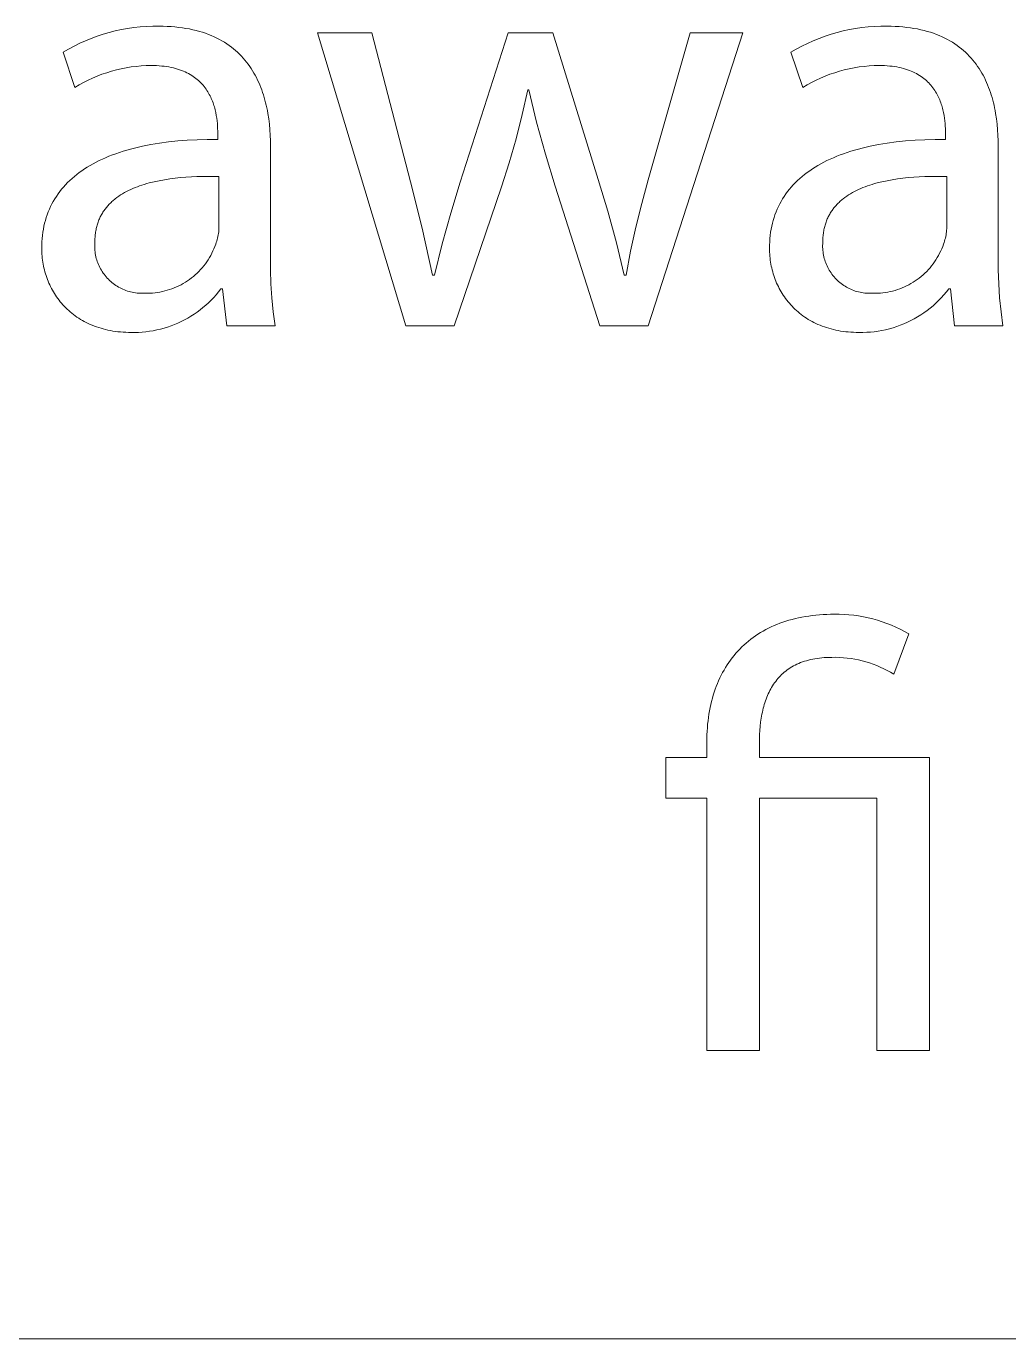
# Model space of a CAD drawing. Header units: millimetres. Extents: x 0 to 4030, y 0 to 2816.
# Drawn here: x 2921.6 to 2987.1, y 0 to 87.5 of the extents above; entities that cross this region are included whole.
import ezdxf

# ---------------------------------------------------------------- set-up
doc = ezdxf.new("R2010")
doc.units = ezdxf.units.MM
doc.header["$MEASUREMENT"] = 0
doc.layers.add('Domyślny', color=7, linetype='Continuous', true_color=0x000000)

msp = doc.modelspace()

# ---------------------------------------------------------------- linework, layer by layer
at = {"layer": 'Domyślny', "color": 18, "lineweight": 15, "true_color": 0x000000}
for p, q in [((2930.437, 87.495), (2930.713, 87.493)), ((2978.995, 87.495), (2979.271, 87.493)), ((2925.529, 86.529), (2925.918, 86.687)), ((2925.918, 86.687), (2926.312, 86.831)), ((2926.312, 86.831), (2926.711, 86.962)), ((2926.711, 86.962), (2927.114, 87.079)), ((2927.114, 87.079), (2927.522, 87.181)), ((2927.522, 87.181), (2927.932, 87.269)), ((2927.932, 87.269), (2928.345, 87.343)), ((2928.345, 87.343), (2928.761, 87.403)), ((2928.761, 87.403), (2929.178, 87.448)), ((2929.178, 87.448), (2929.597, 87.478)), ((2929.597, 87.478), (2930.017, 87.494)), ((2930.017, 87.494), (2930.437, 87.495)), ((2930.713, 87.493), (2930.982, 87.484)), ((2930.982, 87.484), (2931.245, 87.469)), ((2931.245, 87.469), (2931.502, 87.449)), ((2931.502, 87.449), (2931.752, 87.423)), ((2931.752, 87.423), (2931.997, 87.391)), ((2931.997, 87.391), (2932.235, 87.355)), ((2932.235, 87.355), (2932.467, 87.313)), ((2932.467, 87.313), (2932.693, 87.265)), ((2932.693, 87.265), (2932.913, 87.213)), ((2932.913, 87.213), (2933.127, 87.155)), ((2933.127, 87.155), (2933.335, 87.093)), ((2933.335, 87.093), (2933.538, 87.026)), ((2933.538, 87.026), (2933.735, 86.954)), ((2933.735, 86.954), (2933.926, 86.878)), ((2933.926, 86.878), (2934.112, 86.797)), ((2934.112, 86.797), (2934.292, 86.711)), ((2934.292, 86.711), (2934.467, 86.622)), ((2934.467, 86.622), (2934.637, 86.528)), ((2946.9, 67.524), (2941.008, 87.051)), ((2941.008, 87.051), (2944.632, 87.051)), ((2944.632, 87.051), (2947.222, 77.12)), ((2950.523, 77.093), (2953.717, 87.051)), ((2953.717, 87.051), (2956.697, 87.051)), ((2956.697, 87.051), (2959.73, 77.281)), ((2963.071, 77.254), (2965.863, 87.051)), ((2969.379, 87.051), (2963.071, 67.524)), ((2965.863, 87.051), (2969.379, 87.051)), ((2974.078, 86.528), (2974.468, 86.686)), ((2974.468, 86.686), (2974.863, 86.83)), ((2974.863, 86.83), (2975.263, 86.961)), ((2975.263, 86.961), (2975.667, 87.077)), ((2975.667, 87.077), (2976.075, 87.18)), ((2976.075, 87.18), (2976.486, 87.268)), ((2976.486, 87.268), (2976.9, 87.342)), ((2976.9, 87.342), (2977.316, 87.402)), ((2977.316, 87.402), (2977.734, 87.447)), ((2977.734, 87.447), (2978.154, 87.478)), ((2978.154, 87.478), (2978.574, 87.494)), ((2978.574, 87.494), (2978.995, 87.495)), ((2979.271, 87.493), (2979.54, 87.484)), ((2979.54, 87.484), (2979.804, 87.469)), ((2979.804, 87.469), (2980.06, 87.449)), ((2980.06, 87.449), (2980.311, 87.423)), ((2980.311, 87.423), (2980.555, 87.391)), ((2980.555, 87.391), (2980.793, 87.355)), ((2980.793, 87.355), (2981.025, 87.313)), ((2981.025, 87.313), (2981.25, 87.265)), ((2981.25, 87.265), (2981.47, 87.213)), ((2981.47, 87.213), (2981.684, 87.155)), ((2981.684, 87.155), (2981.893, 87.093)), ((2981.893, 87.093), (2982.095, 87.026)), ((2982.095, 87.026), (2982.292, 86.954)), ((2982.292, 86.954), (2982.483, 86.878)), ((2982.483, 86.878), (2982.668, 86.797)), ((2982.668, 86.797), (2982.848, 86.711)), ((2982.848, 86.711), (2983.023, 86.622)), ((2983.023, 86.622), (2983.193, 86.528)), ((2924.035, 85.764), (2924.398, 85.975)), ((2924.827, 83.416), (2924.035, 85.764)), ((2924.398, 85.975), (2924.769, 86.173)), ((2924.769, 86.173), (2925.146, 86.357)), ((2925.146, 86.357), (2925.529, 86.529)), ((2934.637, 86.528), (2934.801, 86.43)), ((2934.801, 86.43), (2934.961, 86.328)), ((2934.961, 86.328), (2935.115, 86.221)), ((2935.115, 86.221), (2935.264, 86.112)), ((2935.264, 86.112), (2935.408, 85.998)), ((2935.408, 85.998), (2935.547, 85.881)), ((2935.547, 85.881), (2935.681, 85.76)), ((2935.681, 85.76), (2935.81, 85.636)), ((2972.58, 85.764), (2972.944, 85.974)), ((2973.385, 83.416), (2972.58, 85.764)), ((2972.944, 85.974), (2973.316, 86.172)), ((2973.316, 86.172), (2973.694, 86.356)), ((2973.694, 86.356), (2974.078, 86.528)), ((2983.193, 86.528), (2983.357, 86.43)), ((2983.357, 86.43), (2983.516, 86.328)), ((2983.516, 86.328), (2983.669, 86.221)), ((2983.669, 86.221), (2983.818, 86.112)), ((2983.818, 86.112), (2983.962, 85.998)), ((2983.962, 85.998), (2984.101, 85.881)), ((2984.101, 85.881), (2984.234, 85.76)), ((2984.234, 85.76), (2984.364, 85.636)), ((2929.578, 84.871), (2929.244, 84.852)), ((2929.913, 84.878), (2929.578, 84.871)), ((2930.098, 84.876), (2929.913, 84.878)), ((2930.278, 84.87), (2930.098, 84.876)), ((2935.81, 85.636), (2935.935, 85.508)), ((2935.935, 85.508), (2936.055, 85.377)), ((2936.055, 85.377), (2936.171, 85.243)), ((2936.171, 85.243), (2936.282, 85.106)), ((2936.282, 85.106), (2936.389, 84.966)), ((2936.389, 84.966), (2936.491, 84.823)), ((2978.137, 84.871), (2977.802, 84.852)), ((2978.472, 84.878), (2978.137, 84.871)), ((2978.656, 84.876), (2978.472, 84.878)), ((2978.835, 84.87), (2978.656, 84.876)), ((2984.364, 85.636), (2984.488, 85.508)), ((2984.488, 85.508), (2984.608, 85.377)), ((2984.608, 85.377), (2984.723, 85.243)), ((2984.723, 85.243), (2984.834, 85.106)), ((2984.834, 85.106), (2984.94, 84.966)), ((2984.94, 84.966), (2985.042, 84.823)), ((2926.011, 84.041), (2925.707, 83.9)), ((2926.319, 84.171), (2926.011, 84.041)), ((2926.632, 84.291), (2926.319, 84.171)), ((2926.949, 84.4), (2926.632, 84.291)), ((2927.269, 84.498), (2926.949, 84.4)), ((2927.592, 84.585), (2927.269, 84.498)), ((2927.919, 84.661), (2927.592, 84.585)), ((2928.247, 84.726), (2927.919, 84.661)), ((2928.578, 84.779), (2928.247, 84.726)), ((2928.91, 84.821), (2928.578, 84.779)), ((2929.244, 84.852), (2928.91, 84.821)), ((2930.452, 84.86), (2930.278, 84.87)), ((2930.622, 84.845), (2930.452, 84.86)), ((2930.787, 84.827), (2930.622, 84.845)), ((2930.947, 84.805), (2930.787, 84.827)), ((2931.102, 84.779), (2930.947, 84.805)), ((2931.252, 84.75), (2931.102, 84.779)), ((2931.398, 84.717), (2931.252, 84.75)), ((2931.539, 84.681), (2931.398, 84.717)), ((2931.676, 84.642), (2931.539, 84.681)), ((2931.808, 84.599), (2931.676, 84.642)), ((2931.936, 84.553), (2931.808, 84.599)), ((2932.06, 84.505), (2931.936, 84.553)), ((2932.179, 84.453), (2932.06, 84.505)), ((2932.294, 84.398), (2932.179, 84.453)), ((2932.406, 84.341), (2932.294, 84.398)), ((2932.513, 84.281), (2932.406, 84.341)), ((2932.616, 84.219), (2932.513, 84.281)), ((2932.716, 84.154), (2932.616, 84.219)), ((2932.811, 84.087), (2932.716, 84.154)), ((2932.903, 84.017), (2932.811, 84.087)), ((2932.991, 83.946), (2932.903, 84.017)), ((2936.491, 84.823), (2936.589, 84.677)), ((2936.589, 84.677), (2936.683, 84.529)), ((2936.683, 84.529), (2936.772, 84.378)), ((2936.772, 84.378), (2936.858, 84.224)), ((2936.858, 84.224), (2936.939, 84.068)), ((2936.939, 84.068), (2937.017, 83.91)), ((2974.569, 84.042), (2974.265, 83.901)), ((2974.877, 84.172), (2974.569, 84.042)), ((2975.19, 84.292), (2974.877, 84.172)), ((2975.507, 84.401), (2975.19, 84.292)), ((2975.827, 84.5), (2975.507, 84.401)), ((2976.15, 84.587), (2975.827, 84.5)), ((2976.477, 84.662), (2976.15, 84.587)), ((2976.805, 84.727), (2976.477, 84.662)), ((2977.136, 84.78), (2976.805, 84.727)), ((2977.469, 84.822), (2977.136, 84.78)), ((2977.802, 84.852), (2977.469, 84.822)), ((2979.009, 84.86), (2978.835, 84.87)), ((2979.178, 84.845), (2979.009, 84.86)), ((2979.342, 84.827), (2979.178, 84.845)), ((2979.502, 84.805), (2979.342, 84.827)), ((2979.656, 84.779), (2979.502, 84.805)), ((2979.806, 84.75), (2979.656, 84.779)), ((2979.951, 84.717), (2979.806, 84.75)), ((2980.092, 84.681), (2979.951, 84.717)), ((2980.228, 84.642), (2980.092, 84.681)), ((2980.36, 84.599), (2980.228, 84.642)), ((2980.488, 84.553), (2980.36, 84.599)), ((2980.611, 84.505), (2980.488, 84.553)), ((2980.73, 84.453), (2980.611, 84.505)), ((2980.845, 84.398), (2980.73, 84.453)), ((2980.956, 84.341), (2980.845, 84.398)), ((2981.063, 84.281), (2980.956, 84.341)), ((2981.166, 84.219), (2981.063, 84.281)), ((2981.265, 84.154), (2981.166, 84.219)), ((2981.36, 84.087), (2981.265, 84.154)), ((2981.452, 84.017), (2981.36, 84.087)), ((2981.54, 83.946), (2981.452, 84.017)), ((2985.042, 84.823), (2985.14, 84.677)), ((2985.14, 84.677), (2985.233, 84.529)), ((2985.233, 84.529), (2985.323, 84.378)), ((2985.323, 84.378), (2985.408, 84.224)), ((2985.408, 84.224), (2985.489, 84.068)), ((2985.489, 84.068), (2985.566, 83.91)), ((2925.115, 83.587), (2924.827, 83.416)), ((2925.408, 83.749), (2925.115, 83.587)), ((2925.707, 83.9), (2925.408, 83.749)), ((2933.076, 83.872), (2932.991, 83.946)), ((2933.157, 83.797), (2933.076, 83.872)), ((2933.235, 83.719), (2933.157, 83.797)), ((2933.31, 83.64), (2933.235, 83.719)), ((2933.381, 83.559), (2933.31, 83.64)), ((2933.449, 83.477), (2933.381, 83.559)), ((2933.514, 83.393), (2933.449, 83.477)), ((2933.575, 83.308), (2933.514, 83.393)), ((2933.634, 83.221), (2933.575, 83.308)), ((2933.69, 83.133), (2933.634, 83.221)), ((2933.743, 83.045), (2933.69, 83.133)), ((2937.017, 83.91), (2937.09, 83.75)), ((2937.09, 83.75), (2937.16, 83.587)), ((2937.16, 83.587), (2937.226, 83.423)), ((2937.226, 83.423), (2937.289, 83.257)), ((2937.289, 83.257), (2937.347, 83.088)), ((2955.032, 83.253), (2954.666, 81.62)), ((2955.113, 83.253), (2955.032, 83.253)), ((2955.627, 81.097), (2955.113, 83.253)), ((2973.673, 83.587), (2973.385, 83.416)), ((2973.966, 83.749), (2973.673, 83.587)), ((2974.265, 83.901), (2973.966, 83.749)), ((2981.624, 83.872), (2981.54, 83.946)), ((2981.705, 83.797), (2981.624, 83.872)), ((2981.783, 83.719), (2981.705, 83.797)), ((2981.857, 83.64), (2981.783, 83.719)), ((2981.928, 83.559), (2981.857, 83.64)), ((2981.996, 83.477), (2981.928, 83.559)), ((2982.061, 83.393), (2981.996, 83.477)), ((2982.122, 83.308), (2982.061, 83.393)), ((2982.181, 83.221), (2982.122, 83.308)), ((2982.236, 83.133), (2982.181, 83.221)), ((2982.289, 83.045), (2982.236, 83.133)), ((2985.566, 83.91), (2985.639, 83.75)), ((2985.639, 83.75), (2985.709, 83.587)), ((2985.709, 83.587), (2985.775, 83.423)), ((2985.775, 83.423), (2985.837, 83.257)), ((2985.837, 83.257), (2985.895, 83.088)), ((2933.793, 82.955), (2933.743, 83.045)), ((2933.84, 82.864), (2933.793, 82.955)), ((2933.885, 82.773), (2933.84, 82.864)), ((2933.927, 82.68), (2933.885, 82.773)), ((2933.967, 82.588), (2933.927, 82.68)), ((2934.004, 82.494), (2933.967, 82.588)), ((2934.039, 82.401), (2934.004, 82.494)), ((2934.072, 82.307), (2934.039, 82.401)), ((2934.102, 82.213), (2934.072, 82.307)), ((2937.347, 83.088), (2937.403, 82.919)), ((2937.403, 82.919), (2937.454, 82.747)), ((2937.454, 82.747), (2937.503, 82.574)), ((2937.503, 82.574), (2937.548, 82.4)), ((2937.548, 82.4), (2937.59, 82.224)), ((2982.339, 82.955), (2982.289, 83.045)), ((2982.386, 82.864), (2982.339, 82.955)), ((2982.431, 82.773), (2982.386, 82.864)), ((2982.473, 82.68), (2982.431, 82.773)), ((2982.513, 82.588), (2982.473, 82.68)), ((2982.55, 82.494), (2982.513, 82.588)), ((2982.585, 82.401), (2982.55, 82.494)), ((2982.617, 82.307), (2982.585, 82.401)), ((2982.648, 82.213), (2982.617, 82.307)), ((2985.895, 83.088), (2985.95, 82.919)), ((2985.95, 82.919), (2986.002, 82.747)), ((2986.002, 82.747), (2986.05, 82.574)), ((2986.05, 82.574), (2986.095, 82.4)), ((2986.095, 82.4), (2986.136, 82.224)), ((2934.131, 82.118), (2934.102, 82.213)), ((2934.157, 82.024), (2934.131, 82.118)), ((2934.181, 81.93), (2934.157, 82.024)), ((2934.203, 81.836), (2934.181, 81.93)), ((2934.224, 81.742), (2934.203, 81.836)), ((2934.259, 81.555), (2934.224, 81.742)), ((2934.288, 81.371), (2934.259, 81.555)), ((2934.311, 81.19), (2934.288, 81.371)), ((2937.59, 82.224), (2937.628, 82.047)), ((2937.628, 82.047), (2937.664, 81.869)), ((2937.664, 81.869), (2937.696, 81.69)), ((2937.696, 81.69), (2937.752, 81.329)), ((2954.666, 81.62), (2954.25, 79.999)), ((2982.676, 82.118), (2982.648, 82.213)), ((2982.702, 82.024), (2982.676, 82.118)), ((2982.726, 81.93), (2982.702, 82.024)), ((2982.748, 81.836), (2982.726, 81.93)), ((2982.769, 81.742), (2982.748, 81.836)), ((2982.804, 81.555), (2982.769, 81.742)), ((2982.833, 81.371), (2982.804, 81.555)), ((2982.856, 81.19), (2982.833, 81.371)), ((2986.136, 82.224), (2986.175, 82.047)), ((2986.175, 82.047), (2986.21, 81.869)), ((2986.21, 81.869), (2986.242, 81.69)), ((2986.242, 81.69), (2986.298, 81.329)), ((2934.329, 81.012), (2934.311, 81.19)), ((2934.341, 80.84), (2934.329, 81.012)), ((2934.349, 80.672), (2934.341, 80.84)), ((2934.354, 80.51), (2934.349, 80.672)), ((2934.355, 80.356), (2934.354, 80.51)), ((2937.752, 81.329), (2937.796, 80.966)), ((2937.796, 80.966), (2937.83, 80.6)), ((2937.83, 80.6), (2937.854, 80.232)), ((2956.209, 78.958), (2955.627, 81.097)), ((2982.873, 81.012), (2982.856, 81.19)), ((2982.886, 80.84), (2982.873, 81.012)), ((2982.894, 80.672), (2982.886, 80.84)), ((2982.899, 80.51), (2982.894, 80.672)), ((2982.9, 80.356), (2982.899, 80.51)), ((2986.298, 81.329), (2986.342, 80.966)), ((2986.342, 80.966), (2986.375, 80.6)), ((2986.375, 80.6), (2986.399, 80.232)), ((2929.894, 79.607), (2930.471, 79.702)), ((2930.471, 79.702), (2931.068, 79.781)), ((2931.068, 79.781), (2931.685, 79.846)), ((2931.685, 79.846), (2932.323, 79.896)), ((2932.323, 79.896), (2932.981, 79.93)), ((2932.981, 79.93), (2933.658, 79.949)), ((2933.658, 79.949), (2934.355, 79.953)), ((2934.355, 79.953), (2934.355, 80.356)), ((2937.854, 80.232), (2937.867, 79.865)), ((2937.867, 79.865), (2937.872, 79.497)), ((2954.25, 79.999), (2953.786, 78.391)), ((2978.439, 79.607), (2979.016, 79.702)), ((2979.016, 79.702), (2979.613, 79.781)), ((2979.613, 79.781), (2980.23, 79.846)), ((2980.23, 79.846), (2980.868, 79.896)), ((2980.868, 79.896), (2981.525, 79.93)), ((2981.525, 79.93), (2982.203, 79.949)), ((2982.203, 79.949), (2982.9, 79.953)), ((2982.9, 79.953), (2982.9, 80.356)), ((2986.399, 80.232), (2986.412, 79.865)), ((2986.412, 79.865), (2986.416, 79.497)), ((2926.875, 78.734), (2927.098, 78.827)), ((2927.098, 78.827), (2927.325, 78.916)), ((2927.325, 78.916), (2927.558, 79.001)), ((2927.558, 79.001), (2927.797, 79.083)), ((2927.797, 79.083), (2928.041, 79.161)), ((2928.041, 79.161), (2928.29, 79.236)), ((2928.29, 79.236), (2928.544, 79.307)), ((2928.544, 79.307), (2928.804, 79.374)), ((2928.804, 79.374), (2929.339, 79.498)), ((2929.339, 79.498), (2929.894, 79.607)), ((2937.872, 79.497), (2937.872, 72.196)), ((2956.858, 76.838), (2956.209, 78.958)), ((2975.42, 78.734), (2975.643, 78.827)), ((2975.643, 78.827), (2975.87, 78.916)), ((2975.87, 78.916), (2976.103, 79.001)), ((2976.103, 79.001), (2976.342, 79.083)), ((2976.342, 79.083), (2976.585, 79.161)), ((2976.585, 79.161), (2976.835, 79.236)), ((2976.835, 79.236), (2977.089, 79.307)), ((2977.089, 79.307), (2977.349, 79.374)), ((2977.349, 79.374), (2977.884, 79.498)), ((2977.884, 79.498), (2978.439, 79.607)), ((2986.416, 79.497), (2986.416, 72.196)), ((2925.293, 77.867), (2925.471, 77.987)), ((2925.471, 77.987), (2925.655, 78.104)), ((2925.655, 78.104), (2925.845, 78.218)), ((2925.845, 78.218), (2926.04, 78.328)), ((2926.04, 78.328), (2926.241, 78.435)), ((2926.241, 78.435), (2926.447, 78.538)), ((2926.447, 78.538), (2926.658, 78.638)), ((2926.658, 78.638), (2926.875, 78.734)), ((2953.786, 78.391), (2953.274, 76.798)), ((2973.838, 77.867), (2974.016, 77.987)), ((2974.016, 77.987), (2974.2, 78.104)), ((2974.2, 78.104), (2974.39, 78.218)), ((2974.39, 78.218), (2974.585, 78.328)), ((2974.585, 78.328), (2974.786, 78.435)), ((2974.786, 78.435), (2974.992, 78.538)), ((2974.992, 78.538), (2975.203, 78.638)), ((2975.203, 78.638), (2975.42, 78.734)), ((2924.2, 76.926), (2924.339, 77.071)), ((2924.339, 77.071), (2924.484, 77.212)), ((2924.484, 77.212), (2924.635, 77.35)), ((2924.635, 77.35), (2924.791, 77.484)), ((2924.791, 77.484), (2924.953, 77.615)), ((2924.953, 77.615), (2925.12, 77.743)), ((2925.12, 77.743), (2925.293, 77.867)), ((2929.617, 77.002), (2929.457, 76.955)), ((2929.78, 77.047), (2929.617, 77.002)), ((2930.111, 77.128), (2929.78, 77.047)), ((2930.451, 77.201), (2930.111, 77.128)), ((2930.797, 77.264), (2930.451, 77.201)), ((2931.149, 77.318), (2930.797, 77.264)), ((2931.506, 77.364), (2931.149, 77.318)), ((2931.867, 77.402), (2931.506, 77.364)), ((2932.231, 77.433), (2931.867, 77.402)), ((2932.598, 77.457), (2932.231, 77.433)), ((2932.967, 77.474), (2932.598, 77.457)), ((2933.704, 77.489), (2932.967, 77.474)), ((2934.436, 77.484), (2933.704, 77.489)), ((2934.436, 74.102), (2934.436, 77.484)), ((2947.222, 77.12), (2947.995, 74.025)), ((2949.898, 75.046), (2950.523, 77.093)), ((2959.73, 77.281), (2960.365, 75.172)), ((2962.633, 75.684), (2963.071, 77.254)), ((2972.745, 76.926), (2972.884, 77.071)), ((2972.884, 77.071), (2973.029, 77.212)), ((2973.029, 77.212), (2973.18, 77.35)), ((2973.18, 77.35), (2973.336, 77.484)), ((2973.336, 77.484), (2973.497, 77.615)), ((2973.497, 77.615), (2973.665, 77.743)), ((2973.665, 77.743), (2973.838, 77.867)), ((2978.168, 77.002), (2978.008, 76.955)), ((2978.33, 77.047), (2978.168, 77.002)), ((2978.661, 77.128), (2978.33, 77.047)), ((2978.999, 77.201), (2978.661, 77.128)), ((2979.345, 77.264), (2978.999, 77.201)), ((2979.696, 77.318), (2979.345, 77.264)), ((2980.053, 77.364), (2979.696, 77.318)), ((2980.414, 77.402), (2980.053, 77.364)), ((2980.778, 77.433), (2980.414, 77.402)), ((2981.144, 77.457), (2980.778, 77.433)), ((2981.512, 77.474), (2981.144, 77.457)), ((2982.249, 77.489), (2981.512, 77.474)), ((2982.981, 77.484), (2982.249, 77.489)), ((2982.981, 74.102), (2982.981, 77.484)), ((2923.485, 75.988), (2923.59, 76.153)), ((2923.59, 76.153), (2923.701, 76.314)), ((2923.701, 76.314), (2923.817, 76.472)), ((2923.817, 76.472), (2923.939, 76.627)), ((2923.939, 76.627), (2924.067, 76.778)), ((2924.067, 76.778), (2924.2, 76.926)), ((2927.753, 76.168), (2927.632, 76.083)), ((2927.877, 76.25), (2927.753, 76.168)), ((2928.005, 76.329), (2927.877, 76.25)), ((2928.136, 76.405), (2928.005, 76.329)), ((2928.271, 76.478), (2928.136, 76.405)), ((2928.409, 76.548), (2928.271, 76.478)), ((2928.55, 76.614), (2928.409, 76.548)), ((2928.694, 76.678), (2928.55, 76.614)), ((2928.841, 76.739), (2928.694, 76.678)), ((2928.991, 76.797), (2928.841, 76.739)), ((2929.144, 76.852), (2928.991, 76.797)), ((2929.299, 76.905), (2929.144, 76.852)), ((2929.457, 76.955), (2929.299, 76.905)), ((2953.274, 76.798), (2950.121, 67.524)), ((2959.85, 67.524), (2956.858, 76.838)), ((2972.03, 75.988), (2972.135, 76.153)), ((2972.135, 76.153), (2972.245, 76.314)), ((2972.245, 76.314), (2972.362, 76.472)), ((2972.362, 76.472), (2972.484, 76.627)), ((2972.484, 76.627), (2972.611, 76.778)), ((2972.611, 76.778), (2972.745, 76.926)), ((2976.307, 76.168), (2976.187, 76.083)), ((2976.431, 76.25), (2976.307, 76.168)), ((2976.558, 76.329), (2976.431, 76.25)), ((2976.689, 76.405), (2976.558, 76.329)), ((2976.824, 76.478), (2976.689, 76.405)), ((2976.961, 76.548), (2976.824, 76.478)), ((2977.102, 76.614), (2976.961, 76.548)), ((2977.246, 76.678), (2977.102, 76.614)), ((2977.393, 76.739), (2977.246, 76.678)), ((2977.543, 76.797), (2977.393, 76.739)), ((2977.695, 76.852), (2977.543, 76.797)), ((2977.85, 76.905), (2977.695, 76.852)), ((2978.008, 76.955), (2977.85, 76.905)), ((2923.05, 75.115), (2923.125, 75.296)), ((2923.125, 75.296), (2923.206, 75.474)), ((2923.206, 75.474), (2923.294, 75.649)), ((2923.294, 75.649), (2923.387, 75.82)), ((2923.387, 75.82), (2923.485, 75.988)), ((2926.817, 75.275), (2926.776, 75.217)), ((2926.86, 75.333), (2926.817, 75.275)), ((2926.904, 75.389), (2926.86, 75.333)), ((2926.949, 75.444), (2926.904, 75.389)), ((2926.995, 75.499), (2926.949, 75.444)), ((2927.042, 75.552), (2926.995, 75.499)), ((2927.09, 75.605), (2927.042, 75.552)), ((2927.14, 75.656), (2927.09, 75.605)), ((2927.19, 75.707), (2927.14, 75.656)), ((2927.242, 75.757), (2927.19, 75.707)), ((2927.295, 75.806), (2927.242, 75.757)), ((2927.348, 75.854), (2927.295, 75.806)), ((2927.403, 75.902), (2927.348, 75.854)), ((2927.459, 75.948), (2927.403, 75.902)), ((2927.516, 75.994), (2927.459, 75.948)), ((2927.632, 76.083), (2927.516, 75.994)), ((2962.24, 74.102), (2962.633, 75.684)), ((2971.595, 75.115), (2971.67, 75.296)), ((2971.67, 75.296), (2971.751, 75.474)), ((2971.751, 75.474), (2971.838, 75.649)), ((2971.838, 75.649), (2971.931, 75.82)), ((2971.931, 75.82), (2972.03, 75.988)), ((2975.374, 75.275), (2975.333, 75.217)), ((2975.416, 75.333), (2975.374, 75.275)), ((2975.46, 75.389), (2975.416, 75.333)), ((2975.505, 75.444), (2975.46, 75.389)), ((2975.551, 75.499), (2975.505, 75.444)), ((2975.598, 75.552), (2975.551, 75.499)), ((2975.646, 75.605), (2975.598, 75.552)), ((2975.696, 75.656), (2975.646, 75.605)), ((2975.746, 75.707), (2975.696, 75.656)), ((2975.797, 75.757), (2975.746, 75.707)), ((2975.85, 75.806), (2975.797, 75.757)), ((2975.904, 75.854), (2975.85, 75.806)), ((2975.958, 75.902), (2975.904, 75.854)), ((2976.014, 75.948), (2975.958, 75.902)), ((2976.07, 75.994), (2976.014, 75.948)), ((2976.187, 76.083), (2976.07, 75.994)), ((2922.808, 74.359), (2922.859, 74.553)), ((2922.859, 74.553), (2922.917, 74.743)), ((2922.917, 74.743), (2922.98, 74.931)), ((2922.98, 74.931), (2923.05, 75.115)), ((2926.352, 74.374), (2926.329, 74.302)), ((2926.377, 74.445), (2926.352, 74.374)), ((2926.403, 74.514), (2926.377, 74.445)), ((2926.43, 74.583), (2926.403, 74.514)), ((2926.459, 74.651), (2926.43, 74.583)), ((2926.489, 74.718), (2926.459, 74.651)), ((2926.52, 74.784), (2926.489, 74.718)), ((2926.553, 74.849), (2926.52, 74.784)), ((2926.587, 74.912), (2926.553, 74.849)), ((2926.622, 74.975), (2926.587, 74.912)), ((2926.659, 75.037), (2926.622, 74.975)), ((2926.697, 75.098), (2926.659, 75.037)), ((2926.736, 75.158), (2926.697, 75.098)), ((2926.776, 75.217), (2926.736, 75.158)), ((2949.325, 72.983), (2949.898, 75.046)), ((2960.365, 75.172), (2960.942, 73.047)), ((2971.353, 74.359), (2971.404, 74.553)), ((2971.404, 74.553), (2971.462, 74.743)), ((2971.462, 74.743), (2971.525, 74.931)), ((2971.525, 74.931), (2971.595, 75.115)), ((2974.91, 74.374), (2974.887, 74.302)), ((2974.934, 74.445), (2974.91, 74.374)), ((2974.96, 74.514), (2974.934, 74.445)), ((2974.988, 74.583), (2974.96, 74.514)), ((2975.016, 74.651), (2974.988, 74.583)), ((2975.046, 74.718), (2975.016, 74.651)), ((2975.078, 74.784), (2975.046, 74.718)), ((2975.11, 74.849), (2975.078, 74.784)), ((2975.144, 74.912), (2975.11, 74.849)), ((2975.179, 74.975), (2975.144, 74.912)), ((2975.216, 75.037), (2975.179, 74.975)), ((2975.254, 75.098), (2975.216, 75.037)), ((2975.292, 75.158), (2975.254, 75.098)), ((2975.333, 75.217), (2975.292, 75.158)), ((2922.64, 73.341), (2922.661, 73.551)), ((2922.661, 73.551), (2922.689, 73.758)), ((2922.689, 73.758), (2922.722, 73.961)), ((2922.722, 73.961), (2922.762, 74.161)), ((2922.762, 74.161), (2922.808, 74.359)), ((2926.175, 73.525), (2926.168, 73.441)), ((2926.184, 73.607), (2926.175, 73.525)), ((2926.194, 73.689), (2926.184, 73.607)), ((2926.206, 73.769), (2926.194, 73.689)), ((2926.219, 73.848), (2926.206, 73.769)), ((2926.234, 73.927), (2926.219, 73.848)), ((2926.25, 74.004), (2926.234, 73.927)), ((2926.267, 74.08), (2926.25, 74.004)), ((2926.286, 74.155), (2926.267, 74.08)), ((2926.307, 74.229), (2926.286, 74.155)), ((2926.329, 74.302), (2926.307, 74.229)), ((2934.368, 73.477), (2934.387, 73.58)), ((2934.387, 73.58), (2934.404, 73.684)), ((2934.404, 73.684), (2934.417, 73.788)), ((2934.417, 73.788), (2934.426, 73.892)), ((2934.426, 73.892), (2934.433, 73.997)), ((2934.433, 73.997), (2934.436, 74.102)), ((2947.995, 74.025), (2948.671, 70.906)), ((2961.894, 72.509), (2962.24, 74.102)), ((2971.185, 73.341), (2971.206, 73.551)), ((2971.206, 73.551), (2971.234, 73.758)), ((2971.234, 73.758), (2971.267, 73.961)), ((2971.267, 73.961), (2971.307, 74.161)), ((2971.307, 74.161), (2971.353, 74.359)), ((2974.734, 73.525), (2974.726, 73.441)), ((2974.742, 73.607), (2974.734, 73.525)), ((2974.752, 73.689), (2974.742, 73.607)), ((2974.764, 73.769), (2974.752, 73.689)), ((2974.777, 73.848), (2974.764, 73.769)), ((2974.792, 73.927), (2974.777, 73.848)), ((2974.808, 74.004), (2974.792, 73.927)), ((2974.825, 74.08), (2974.808, 74.004)), ((2974.844, 74.155), (2974.825, 74.08)), ((2974.865, 74.229), (2974.844, 74.155)), ((2974.887, 74.302), (2974.865, 74.229)), ((2982.913, 73.477), (2982.932, 73.58)), ((2982.932, 73.58), (2982.949, 73.684)), ((2982.949, 73.684), (2982.962, 73.788)), ((2982.962, 73.788), (2982.971, 73.892)), ((2982.971, 73.892), (2982.978, 73.997)), ((2982.978, 73.997), (2982.981, 74.102)), ((2922.612, 72.693), (2922.615, 72.912)), ((2922.614, 72.56), (2922.612, 72.693)), ((2922.615, 72.912), (2922.625, 73.128)), ((2922.625, 73.128), (2922.64, 73.341)), ((2926.149, 72.987), (2926.146, 72.879)), ((2926.146, 72.879), (2926.147, 72.771)), ((2926.147, 72.771), (2926.151, 72.663)), ((2926.155, 73.095), (2926.149, 72.987)), ((2926.151, 72.663), (2926.16, 72.555)), ((2926.156, 73.183), (2926.155, 73.095)), ((2926.159, 73.27), (2926.156, 73.183)), ((2926.163, 73.356), (2926.159, 73.27)), ((2926.168, 73.441), (2926.163, 73.356)), ((2934.035, 72.513), (2934.102, 72.665)), ((2934.102, 72.665), (2934.164, 72.819)), ((2934.164, 72.819), (2934.221, 72.974)), ((2934.221, 72.974), (2934.257, 73.073)), ((2934.257, 73.073), (2934.289, 73.173)), ((2934.289, 73.173), (2934.319, 73.273)), ((2934.319, 73.273), (2934.345, 73.375)), ((2934.345, 73.375), (2934.368, 73.477)), ((2948.805, 70.906), (2949.325, 72.983)), ((2960.942, 73.047), (2961.461, 70.906)), ((2971.157, 72.693), (2971.16, 72.912)), ((2971.159, 72.56), (2971.157, 72.693)), ((2971.16, 72.912), (2971.17, 73.128)), ((2971.17, 73.128), (2971.185, 73.341)), ((2974.707, 72.987), (2974.704, 72.879)), ((2974.704, 72.879), (2974.704, 72.771)), ((2974.704, 72.771), (2974.708, 72.663)), ((2974.714, 73.095), (2974.707, 72.987)), ((2974.708, 72.663), (2974.716, 72.555)), ((2974.715, 73.183), (2974.714, 73.095)), ((2974.717, 73.27), (2974.715, 73.183)), ((2974.721, 73.356), (2974.717, 73.27)), ((2974.726, 73.441), (2974.721, 73.356)), ((2982.581, 72.513), (2982.648, 72.664)), ((2982.648, 72.664), (2982.71, 72.818)), ((2982.71, 72.818), (2982.766, 72.974)), ((2982.766, 72.974), (2982.802, 73.073)), ((2982.802, 73.073), (2982.834, 73.173)), ((2982.834, 73.173), (2982.864, 73.273)), ((2982.864, 73.273), (2982.89, 73.375)), ((2982.89, 73.375), (2982.913, 73.477)), ((2922.618, 72.427), (2922.614, 72.56)), ((2922.626, 72.295), (2922.618, 72.427)), ((2922.636, 72.163), (2922.626, 72.295)), ((2922.649, 72.031), (2922.636, 72.163)), ((2922.666, 71.9), (2922.649, 72.031)), ((2922.685, 71.769), (2922.666, 71.9)), ((2922.707, 71.639), (2922.685, 71.769)), ((2926.16, 72.555), (2926.171, 72.447)), ((2926.171, 72.447), (2926.187, 72.34)), ((2926.187, 72.34), (2926.206, 72.233)), ((2926.206, 72.233), (2926.229, 72.128)), ((2926.229, 72.128), (2926.256, 72.023)), ((2926.256, 72.023), (2926.286, 71.919)), ((2926.286, 71.919), (2926.32, 71.816)), ((2926.32, 71.816), (2926.357, 71.714)), ((2933.527, 71.659), (2933.624, 71.794)), ((2933.624, 71.794), (2933.716, 71.932)), ((2933.716, 71.932), (2933.803, 72.073)), ((2933.803, 72.073), (2933.886, 72.217)), ((2933.886, 72.217), (2933.963, 72.364)), ((2933.963, 72.364), (2934.035, 72.513)), ((2937.872, 72.196), (2937.873, 71.259)), ((2961.595, 70.906), (2961.894, 72.509)), ((2971.163, 72.427), (2971.159, 72.56)), ((2971.171, 72.295), (2971.163, 72.427)), ((2971.181, 72.163), (2971.171, 72.295)), ((2971.194, 72.031), (2971.181, 72.163)), ((2971.211, 71.9), (2971.194, 72.031)), ((2971.23, 71.769), (2971.211, 71.9)), ((2971.252, 71.639), (2971.23, 71.769)), ((2974.716, 72.555), (2974.728, 72.448)), ((2974.728, 72.448), (2974.743, 72.341)), ((2974.743, 72.341), (2974.762, 72.235)), ((2974.762, 72.235), (2974.785, 72.129)), ((2974.785, 72.129), (2974.811, 72.024)), ((2974.811, 72.024), (2974.841, 71.92)), ((2974.841, 71.92), (2974.874, 71.817)), ((2974.874, 71.817), (2974.911, 71.716)), ((2982.074, 71.658), (2982.171, 71.793)), ((2982.171, 71.793), (2982.262, 71.931)), ((2982.262, 71.931), (2982.35, 72.072)), ((2982.35, 72.072), (2982.432, 72.216)), ((2982.432, 72.216), (2982.509, 72.363)), ((2982.509, 72.363), (2982.581, 72.513)), ((2986.416, 72.196), (2986.418, 71.259)), ((2922.732, 71.509), (2922.707, 71.639)), ((2922.76, 71.38), (2922.732, 71.509)), ((2922.791, 71.251), (2922.76, 71.38)), ((2922.825, 71.123), (2922.791, 71.251)), ((2922.862, 70.996), (2922.825, 71.123)), ((2922.902, 70.87), (2922.862, 70.996)), ((2926.357, 71.714), (2926.398, 71.614)), ((2926.398, 71.614), (2926.442, 71.515)), ((2926.442, 71.515), (2926.489, 71.418)), ((2926.489, 71.418), (2926.54, 71.322)), ((2926.54, 71.322), (2926.594, 71.228)), ((2926.594, 71.228), (2926.651, 71.136)), ((2926.651, 71.136), (2926.711, 71.046)), ((2926.711, 71.046), (2926.775, 70.959)), ((2926.775, 70.959), (2926.841, 70.873)), ((2926.841, 70.873), (2926.91, 70.79)), ((2932.731, 70.818), (2932.857, 70.927)), ((2932.857, 70.927), (2932.979, 71.039)), ((2932.979, 71.039), (2933.097, 71.155)), ((2933.097, 71.155), (2933.211, 71.276)), ((2933.211, 71.276), (2933.321, 71.4)), ((2933.321, 71.4), (2933.426, 71.528)), ((2933.426, 71.528), (2933.527, 71.659)), ((2937.873, 71.259), (2937.904, 70.322)), ((2948.671, 70.906), (2948.805, 70.906)), ((2961.461, 70.906), (2961.595, 70.906)), ((2971.277, 71.509), (2971.252, 71.639)), ((2971.305, 71.38), (2971.277, 71.509)), ((2971.336, 71.251), (2971.305, 71.38)), ((2971.37, 71.123), (2971.336, 71.251)), ((2971.407, 70.996), (2971.37, 71.123)), ((2971.447, 70.87), (2971.407, 70.996)), ((2974.911, 71.716), (2974.951, 71.615)), ((2974.951, 71.615), (2974.995, 71.517)), ((2974.995, 71.517), (2975.042, 71.419)), ((2975.042, 71.419), (2975.092, 71.324)), ((2975.092, 71.324), (2975.146, 71.23)), ((2975.146, 71.23), (2975.203, 71.138)), ((2975.203, 71.138), (2975.263, 71.048)), ((2975.263, 71.048), (2975.326, 70.96)), ((2975.326, 70.96), (2975.392, 70.875)), ((2975.392, 70.875), (2975.461, 70.791)), ((2981.278, 70.816), (2981.403, 70.924)), ((2981.403, 70.924), (2981.525, 71.037)), ((2981.525, 71.037), (2981.644, 71.153)), ((2981.644, 71.153), (2981.758, 71.274)), ((2981.758, 71.274), (2981.867, 71.398)), ((2981.867, 71.398), (2981.973, 71.526)), ((2981.973, 71.526), (2982.074, 71.658)), ((2986.418, 71.259), (2986.449, 70.322)), ((2922.945, 70.745), (2922.902, 70.87)), ((2922.991, 70.621), (2922.945, 70.745)), ((2923.039, 70.498), (2922.991, 70.621)), ((2923.091, 70.377), (2923.039, 70.498)), ((2923.145, 70.256), (2923.091, 70.377)), ((2923.203, 70.137), (2923.145, 70.256)), ((2923.263, 70.019), (2923.203, 70.137)), ((2923.326, 69.902), (2923.263, 70.019)), ((2926.91, 70.79), (2926.982, 70.709)), ((2926.982, 70.709), (2927.057, 70.631)), ((2927.057, 70.631), (2927.134, 70.555)), ((2927.134, 70.555), (2927.214, 70.482)), ((2927.214, 70.482), (2927.297, 70.412)), ((2927.297, 70.412), (2927.381, 70.344)), ((2927.381, 70.344), (2927.468, 70.28)), ((2927.468, 70.28), (2927.558, 70.219)), ((2927.558, 70.219), (2927.649, 70.16)), ((2927.649, 70.16), (2927.742, 70.105)), ((2927.742, 70.105), (2927.837, 70.053)), ((2927.837, 70.053), (2927.934, 70.005)), ((2927.934, 70.005), (2928.032, 69.96)), ((2931.3, 69.995), (2931.455, 70.055)), ((2931.455, 70.055), (2931.607, 70.12)), ((2931.607, 70.12), (2931.758, 70.19)), ((2931.758, 70.19), (2931.905, 70.265)), ((2931.905, 70.265), (2932.051, 70.346)), ((2932.051, 70.346), (2932.193, 70.431)), ((2932.193, 70.431), (2932.332, 70.521)), ((2932.332, 70.521), (2932.468, 70.615)), ((2932.468, 70.615), (2932.601, 70.715)), ((2932.601, 70.715), (2932.731, 70.818)), ((2937.904, 70.322), (2937.966, 69.387)), ((2971.49, 70.745), (2971.447, 70.87)), ((2971.536, 70.621), (2971.49, 70.745)), ((2971.584, 70.498), (2971.536, 70.621)), ((2971.636, 70.377), (2971.584, 70.498)), ((2971.69, 70.256), (2971.636, 70.377)), ((2971.748, 70.137), (2971.69, 70.256)), ((2971.808, 70.019), (2971.748, 70.137)), ((2971.871, 69.902), (2971.808, 70.019)), ((2975.461, 70.791), (2975.533, 70.711)), ((2975.533, 70.711), (2975.607, 70.632)), ((2975.607, 70.632), (2975.684, 70.557)), ((2975.684, 70.557), (2975.764, 70.484)), ((2975.764, 70.484), (2975.846, 70.413)), ((2975.846, 70.413), (2975.931, 70.346)), ((2975.931, 70.346), (2976.017, 70.281)), ((2976.017, 70.281), (2976.106, 70.22)), ((2976.106, 70.22), (2976.197, 70.162)), ((2976.197, 70.162), (2976.29, 70.107)), ((2976.29, 70.107), (2976.385, 70.055)), ((2976.385, 70.055), (2976.482, 70.006)), ((2976.482, 70.006), (2976.58, 69.961)), ((2979.846, 69.993), (2980.001, 70.053)), ((2980.001, 70.053), (2980.154, 70.118)), ((2980.154, 70.118), (2980.304, 70.188)), ((2980.304, 70.188), (2980.452, 70.263)), ((2980.452, 70.263), (2980.597, 70.343)), ((2980.597, 70.343), (2980.74, 70.428)), ((2980.74, 70.428), (2980.879, 70.518)), ((2980.879, 70.518), (2981.015, 70.613)), ((2981.015, 70.613), (2981.148, 70.712)), ((2981.148, 70.712), (2981.278, 70.816)), ((2986.449, 70.322), (2986.511, 69.387)), ((2923.393, 69.787), (2923.326, 69.902)), ((2923.462, 69.673), (2923.393, 69.787)), ((2923.534, 69.561), (2923.462, 69.673)), ((2923.609, 69.451), (2923.534, 69.561)), ((2923.686, 69.342), (2923.609, 69.451)), ((2923.767, 69.235), (2923.686, 69.342)), ((2923.851, 69.13), (2923.767, 69.235)), ((2923.937, 69.026), (2923.851, 69.13)), ((2928.032, 69.96), (2928.132, 69.918)), ((2928.132, 69.918), (2928.233, 69.879)), ((2928.233, 69.879), (2928.336, 69.844)), ((2928.336, 69.844), (2928.439, 69.813)), ((2928.439, 69.813), (2928.544, 69.785)), ((2928.544, 69.785), (2928.649, 69.761)), ((2928.649, 69.761), (2928.756, 69.741)), ((2928.756, 69.741), (2928.863, 69.724)), ((2928.863, 69.724), (2928.97, 69.71)), ((2928.97, 69.71), (2929.078, 69.701)), ((2929.078, 69.701), (2929.186, 69.695)), ((2929.186, 69.695), (2929.294, 69.693)), ((2929.294, 69.693), (2929.402, 69.694)), ((2929.402, 69.694), (2929.511, 69.7)), ((2929.511, 69.7), (2929.676, 69.699)), ((2929.676, 69.699), (2929.842, 69.703)), ((2929.842, 69.703), (2930.008, 69.713)), ((2930.008, 69.713), (2930.173, 69.729)), ((2930.173, 69.729), (2930.337, 69.75)), ((2930.337, 69.75), (2930.501, 69.778)), ((2930.501, 69.778), (2930.664, 69.81)), ((2930.664, 69.81), (2930.825, 69.848)), ((2930.825, 69.848), (2930.985, 69.892)), ((2930.985, 69.892), (2931.143, 69.941)), ((2931.143, 69.941), (2931.3, 69.995)), ((2933.913, 69.238), (2933.737, 69.066)), ((2934.083, 69.415), (2933.913, 69.238)), ((2934.247, 69.599), (2934.083, 69.415)), ((2934.405, 69.788), (2934.247, 69.599)), ((2934.557, 69.982), (2934.405, 69.788)), ((2934.677, 69.982), (2934.557, 69.982)), ((2934.959, 67.526), (2934.677, 69.982)), ((2937.966, 69.387), (2938.058, 68.455)), ((2971.937, 69.787), (2971.871, 69.902)), ((2972.007, 69.673), (2971.937, 69.787)), ((2972.079, 69.561), (2972.007, 69.673)), ((2972.153, 69.451), (2972.079, 69.561)), ((2972.231, 69.342), (2972.153, 69.451)), ((2972.312, 69.235), (2972.231, 69.342)), ((2972.396, 69.13), (2972.312, 69.235)), ((2972.482, 69.026), (2972.396, 69.13)), ((2976.58, 69.961), (2976.679, 69.919)), ((2976.679, 69.919), (2976.78, 69.88)), ((2976.78, 69.88), (2976.883, 69.845)), ((2976.883, 69.845), (2976.986, 69.814)), ((2976.986, 69.814), (2977.09, 69.786)), ((2977.09, 69.786), (2977.196, 69.762)), ((2977.196, 69.762), (2977.302, 69.741)), ((2977.302, 69.741), (2977.409, 69.724)), ((2977.409, 69.724), (2977.516, 69.711)), ((2977.516, 69.711), (2977.623, 69.701)), ((2977.623, 69.701), (2977.731, 69.695)), ((2977.731, 69.695), (2977.839, 69.693)), ((2977.839, 69.693), (2977.948, 69.695)), ((2977.948, 69.695), (2978.055, 69.7)), ((2978.055, 69.7), (2978.221, 69.698)), ((2978.221, 69.698), (2978.387, 69.703)), ((2978.387, 69.703), (2978.553, 69.712)), ((2978.553, 69.712), (2978.718, 69.728)), ((2978.718, 69.728), (2978.883, 69.749)), ((2978.883, 69.749), (2979.046, 69.776)), ((2979.046, 69.776), (2979.209, 69.808)), ((2979.209, 69.808), (2979.371, 69.846)), ((2979.371, 69.846), (2979.531, 69.89)), ((2979.531, 69.89), (2979.689, 69.939)), ((2979.689, 69.939), (2979.846, 69.993)), ((2982.442, 69.213), (2982.258, 69.036)), ((2982.62, 69.396), (2982.442, 69.213)), ((2982.792, 69.585), (2982.62, 69.396)), ((2982.957, 69.781), (2982.792, 69.585)), ((2983.115, 69.982), (2982.957, 69.781)), ((2983.222, 69.982), (2983.115, 69.982)), ((2983.504, 67.526), (2983.222, 69.982)), ((2986.511, 69.387), (2986.603, 68.455)), ((2924.027, 68.925), (2923.937, 69.026)), ((2924.119, 68.826), (2924.027, 68.925)), ((2924.214, 68.729), (2924.119, 68.826)), ((2924.312, 68.633), (2924.214, 68.729)), ((2924.413, 68.541), (2924.312, 68.633)), ((2924.517, 68.45), (2924.413, 68.541)), ((2924.624, 68.362), (2924.517, 68.45)), ((2924.733, 68.276), (2924.624, 68.362)), ((2924.846, 68.192), (2924.733, 68.276)), ((2932.774, 68.301), (2932.567, 68.168)), ((2932.977, 68.441), (2932.774, 68.301)), ((2933.174, 68.587), (2932.977, 68.441)), ((2933.367, 68.74), (2933.174, 68.587)), ((2933.555, 68.9), (2933.367, 68.74)), ((2933.737, 69.066), (2933.555, 68.9)), ((2938.058, 68.455), (2938.18, 67.526)), ((2972.571, 68.925), (2972.482, 69.026)), ((2972.664, 68.826), (2972.571, 68.925)), ((2972.759, 68.729), (2972.664, 68.826)), ((2972.857, 68.633), (2972.759, 68.729)), ((2972.958, 68.541), (2972.857, 68.633)), ((2973.062, 68.45), (2972.958, 68.541)), ((2973.168, 68.362), (2973.062, 68.45)), ((2973.278, 68.276), (2973.168, 68.362)), ((2973.391, 68.192), (2973.278, 68.276)), ((2981.249, 68.253), (2981.032, 68.118)), ((2981.462, 68.395), (2981.249, 68.253)), ((2981.669, 68.545), (2981.462, 68.395)), ((2981.871, 68.701), (2981.669, 68.545)), ((2982.067, 68.865), (2981.871, 68.701)), ((2982.258, 69.036), (2982.067, 68.865)), ((2986.603, 68.455), (2986.725, 67.526)), ((2924.961, 68.111), (2924.846, 68.192)), ((2925.079, 68.033), (2924.961, 68.111)), ((2925.2, 67.957), (2925.079, 68.033)), ((2925.324, 67.884), (2925.2, 67.957)), ((2925.451, 67.814), (2925.324, 67.884)), ((2925.581, 67.746), (2925.451, 67.814)), ((2925.713, 67.681), (2925.581, 67.746)), ((2925.849, 67.62), (2925.713, 67.681)), ((2925.987, 67.561), (2925.849, 67.62)), ((2926.128, 67.506), (2925.987, 67.561)), ((2926.272, 67.453), (2926.128, 67.506)), ((2926.419, 67.404), (2926.272, 67.453)), ((2926.568, 67.358), (2926.419, 67.404)), ((2931.008, 67.444), (2930.773, 67.371)), ((2931.24, 67.524), (2931.008, 67.444)), ((2931.47, 67.613), (2931.24, 67.524)), ((2931.697, 67.709), (2931.47, 67.613)), ((2931.92, 67.812), (2931.697, 67.709)), ((2932.14, 67.924), (2931.92, 67.812)), ((2932.355, 68.042), (2932.14, 67.924)), ((2932.567, 68.168), (2932.355, 68.042)), ((2938.18, 67.526), (2934.959, 67.526)), ((2950.121, 67.524), (2946.9, 67.524)), ((2963.071, 67.524), (2959.85, 67.524)), ((2973.506, 68.111), (2973.391, 68.192)), ((2973.624, 68.033), (2973.506, 68.111)), ((2973.745, 67.957), (2973.624, 68.033)), ((2973.869, 67.884), (2973.745, 67.957)), ((2973.996, 67.814), (2973.869, 67.884)), ((2974.126, 67.746), (2973.996, 67.814)), ((2974.258, 67.681), (2974.126, 67.746)), ((2974.393, 67.62), (2974.258, 67.681)), ((2974.532, 67.561), (2974.393, 67.62)), ((2974.673, 67.506), (2974.532, 67.561)), ((2974.817, 67.453), (2974.673, 67.506)), ((2974.964, 67.404), (2974.817, 67.453)), ((2975.113, 67.358), (2974.964, 67.404)), ((2979.399, 67.396), (2979.153, 67.326)), ((2979.643, 67.475), (2979.399, 67.396)), ((2979.883, 67.561), (2979.643, 67.475)), ((2980.12, 67.657), (2979.883, 67.561)), ((2980.354, 67.76), (2980.12, 67.657)), ((2980.584, 67.871), (2980.354, 67.76)), ((2980.81, 67.991), (2980.584, 67.871)), ((2981.032, 68.118), (2980.81, 67.991)), ((2986.725, 67.526), (2983.504, 67.526)), ((2926.721, 67.315), (2926.568, 67.358)), ((2926.876, 67.276), (2926.721, 67.315)), ((2927.034, 67.24), (2926.876, 67.276)), ((2927.195, 67.208), (2927.034, 67.24)), ((2927.359, 67.179), (2927.195, 67.208)), ((2927.525, 67.154), (2927.359, 67.179)), ((2927.695, 67.132), (2927.525, 67.154)), ((2927.867, 67.115), (2927.695, 67.132)), ((2928.042, 67.101), (2927.867, 67.115)), ((2928.22, 67.091), (2928.042, 67.101)), ((2928.401, 67.085), (2928.22, 67.091)), ((2928.585, 67.083), (2928.401, 67.085)), ((2928.831, 67.082), (2928.585, 67.083)), ((2929.077, 67.089), (2928.831, 67.082)), ((2929.322, 67.105), (2929.077, 67.089)), ((2929.567, 67.128), (2929.322, 67.105)), ((2929.811, 67.161), (2929.567, 67.128)), ((2930.054, 67.201), (2929.811, 67.161)), ((2930.296, 67.249), (2930.054, 67.201)), ((2930.535, 67.306), (2930.296, 67.249)), ((2930.773, 67.371), (2930.535, 67.306)), ((2975.266, 67.315), (2975.113, 67.358)), ((2975.421, 67.276), (2975.266, 67.315)), ((2975.579, 67.24), (2975.421, 67.276)), ((2975.74, 67.208), (2975.579, 67.24)), ((2975.904, 67.179), (2975.74, 67.208)), ((2976.07, 67.154), (2975.904, 67.179)), ((2976.24, 67.132), (2976.07, 67.154)), ((2976.412, 67.115), (2976.24, 67.132)), ((2976.587, 67.101), (2976.412, 67.115)), ((2976.765, 67.091), (2976.587, 67.101)), ((2976.946, 67.085), (2976.765, 67.091)), ((2977.129, 67.083), (2976.946, 67.085)), ((2977.385, 67.082), (2977.129, 67.083)), ((2977.641, 67.091), (2977.385, 67.082)), ((2977.896, 67.108), (2977.641, 67.091)), ((2978.15, 67.134), (2977.896, 67.108)), ((2978.403, 67.169), (2978.15, 67.134)), ((2978.655, 67.213), (2978.403, 67.169)), ((2978.905, 67.265), (2978.655, 67.213)), ((2979.153, 67.326), (2978.905, 67.265)), ((2973.323, 48.103), (2973.549, 48.143)), ((2973.549, 48.143), (2973.779, 48.179)), ((2973.779, 48.179), (2974.012, 48.21)), ((2974.012, 48.21), (2974.248, 48.236)), ((2974.248, 48.236), (2974.489, 48.258)), ((2974.489, 48.258), (2974.733, 48.275)), ((2974.733, 48.275), (2974.981, 48.287)), ((2974.981, 48.287), (2975.232, 48.294)), ((2975.232, 48.294), (2975.487, 48.297)), ((2975.487, 48.297), (2975.812, 48.296)), ((2975.812, 48.296), (2976.136, 48.283)), ((2976.136, 48.283), (2976.46, 48.26)), ((2976.46, 48.26), (2976.783, 48.226)), ((2976.783, 48.226), (2977.105, 48.182)), ((2977.105, 48.182), (2977.425, 48.126)), ((2977.425, 48.126), (2977.742, 48.06)), ((2970.73, 47.174), (2970.907, 47.271)), ((2970.907, 47.271), (2971.087, 47.364)), ((2971.087, 47.364), (2971.271, 47.453)), ((2971.271, 47.453), (2971.459, 47.537)), ((2971.459, 47.537), (2971.651, 47.618)), ((2971.651, 47.618), (2971.847, 47.694)), ((2971.847, 47.694), (2972.047, 47.765)), ((2972.047, 47.765), (2972.25, 47.833)), ((2972.25, 47.833), (2972.457, 47.896)), ((2972.457, 47.896), (2972.668, 47.954)), ((2972.668, 47.954), (2972.883, 48.008)), ((2972.883, 48.008), (2973.101, 48.058)), ((2973.101, 48.058), (2973.323, 48.103)), ((2977.742, 48.06), (2978.058, 47.983)), ((2978.058, 47.983), (2978.371, 47.895)), ((2978.371, 47.895), (2978.68, 47.797)), ((2978.68, 47.797), (2978.986, 47.688)), ((2978.986, 47.688), (2979.288, 47.57)), ((2979.288, 47.57), (2979.587, 47.441)), ((2979.587, 47.441), (2979.88, 47.302)), ((2979.88, 47.302), (2980.169, 47.153)), ((2969.458, 46.25), (2969.603, 46.379)), ((2969.603, 46.379), (2969.752, 46.505)), ((2969.752, 46.505), (2969.905, 46.626)), ((2969.905, 46.626), (2970.062, 46.744)), ((2970.062, 46.744), (2970.223, 46.857)), ((2970.223, 46.857), (2970.388, 46.967)), ((2970.388, 46.967), (2970.557, 47.072)), ((2970.557, 47.072), (2970.73, 47.174)), ((2980.452, 46.995), (2979.446, 44.297)), ((2980.169, 47.153), (2980.452, 46.995)), ((2968.67, 45.395), (2968.791, 45.546)), ((2968.791, 45.546), (2968.917, 45.695)), ((2968.917, 45.695), (2969.046, 45.839)), ((2969.046, 45.839), (2969.179, 45.98)), ((2969.179, 45.98), (2969.316, 46.117)), ((2969.316, 46.117), (2969.458, 46.25)), ((2968.126, 44.581), (2968.227, 44.751)), ((2968.227, 44.751), (2968.331, 44.917)), ((2968.331, 44.917), (2968.44, 45.08)), ((2968.44, 45.08), (2968.553, 45.239)), ((2968.553, 45.239), (2968.67, 45.395)), ((2972.439, 44.654), (2972.339, 44.583)), ((2972.543, 44.723), (2972.439, 44.654)), ((2972.65, 44.788), (2972.543, 44.723)), ((2972.759, 44.851), (2972.65, 44.788)), ((2972.873, 44.91), (2972.759, 44.851)), ((2972.989, 44.967), (2972.873, 44.91)), ((2973.109, 45.021), (2972.989, 44.967)), ((2973.232, 45.071), (2973.109, 45.021)), ((2973.358, 45.118), (2973.232, 45.071)), ((2973.488, 45.163), (2973.358, 45.118)), ((2973.622, 45.203), (2973.488, 45.163)), ((2973.758, 45.241), (2973.622, 45.203)), ((2973.899, 45.275), (2973.758, 45.241)), ((2974.043, 45.306), (2973.899, 45.275)), ((2974.19, 45.333), (2974.043, 45.306)), ((2974.341, 45.357), (2974.19, 45.333)), ((2974.496, 45.378), (2974.341, 45.357)), ((2974.654, 45.394), (2974.496, 45.378)), ((2974.816, 45.408), (2974.654, 45.394)), ((2974.982, 45.417), (2974.816, 45.408)), ((2975.152, 45.423), (2974.982, 45.417)), ((2975.326, 45.425), (2975.152, 45.423)), ((2975.581, 45.426), (2975.326, 45.425)), ((2975.835, 45.418), (2975.581, 45.426)), ((2976.089, 45.402), (2975.835, 45.418)), ((2976.343, 45.378), (2976.089, 45.402)), ((2976.596, 45.344), (2976.343, 45.378)), ((2976.847, 45.302), (2976.596, 45.344)), ((2977.097, 45.252), (2976.847, 45.302)), ((2977.345, 45.193), (2977.097, 45.252)), ((2977.59, 45.126), (2977.345, 45.193)), ((2977.834, 45.05), (2977.59, 45.126)), ((2978.074, 44.967), (2977.834, 45.05)), ((2978.312, 44.875), (2978.074, 44.967)), ((2978.546, 44.775), (2978.312, 44.875)), ((2978.777, 44.667), (2978.546, 44.775)), ((2979.004, 44.551), (2978.777, 44.667)), ((2967.685, 43.681), (2967.765, 43.868)), ((2967.765, 43.868), (2967.849, 44.051)), ((2967.849, 44.051), (2967.937, 44.231)), ((2967.937, 44.231), (2968.029, 44.408)), ((2968.029, 44.408), (2968.126, 44.581)), ((2971.57, 43.824), (2971.499, 43.727)), ((2971.644, 43.918), (2971.57, 43.824)), ((2971.721, 44.01), (2971.644, 43.918)), ((2971.8, 44.099), (2971.721, 44.01)), ((2971.883, 44.187), (2971.8, 44.099)), ((2971.968, 44.271), (2971.883, 44.187)), ((2972.056, 44.353), (2971.968, 44.271)), ((2972.147, 44.432), (2972.056, 44.353)), ((2972.242, 44.509), (2972.147, 44.432)), ((2972.339, 44.583), (2972.242, 44.509)), ((2979.227, 44.428), (2979.004, 44.551)), ((2979.446, 44.297), (2979.227, 44.428)), ((2967.349, 42.698), (2967.407, 42.901)), ((2967.407, 42.901), (2967.47, 43.101)), ((2967.47, 43.101), (2967.538, 43.297)), ((2967.538, 43.297), (2967.609, 43.491)), ((2967.609, 43.491), (2967.685, 43.681)), ((2971.027, 42.876), (2970.979, 42.76)), ((2971.077, 42.989), (2971.027, 42.876)), ((2971.129, 43.101), (2971.077, 42.989)), ((2971.184, 43.21), (2971.129, 43.101)), ((2971.242, 43.318), (2971.184, 43.21)), ((2971.302, 43.423), (2971.242, 43.318)), ((2971.365, 43.527), (2971.302, 43.423)), ((2971.431, 43.628), (2971.365, 43.527)), ((2971.499, 43.727), (2971.431, 43.628)), ((2967.156, 41.855), (2967.198, 42.071)), ((2967.198, 42.071), (2967.244, 42.283)), ((2967.244, 42.283), (2967.294, 42.492)), ((2967.294, 42.492), (2967.349, 42.698)), ((2970.743, 42.03), (2970.711, 41.903)), ((2970.776, 42.156), (2970.743, 42.03)), ((2970.812, 42.28), (2970.776, 42.156)), ((2970.85, 42.403), (2970.812, 42.28)), ((2970.891, 42.524), (2970.85, 42.403)), ((2970.934, 42.643), (2970.891, 42.524)), ((2970.979, 42.76), (2970.934, 42.643)), ((2967.033, 40.965), (2967.058, 41.192)), ((2967.058, 41.192), (2967.086, 41.416)), ((2967.086, 41.416), (2967.119, 41.637)), ((2967.119, 41.637), (2967.156, 41.855)), ((2970.607, 41.379), (2970.567, 41.109)), ((2970.655, 41.644), (2970.607, 41.379)), ((2970.682, 41.774), (2970.655, 41.644)), ((2970.711, 41.903), (2970.682, 41.774)), ((2966.98, 40.029), (2966.987, 40.267)), ((2966.987, 40.267), (2966.998, 40.502)), ((2966.998, 40.502), (2967.014, 40.735)), ((2967.014, 40.735), (2967.033, 40.965)), ((2970.494, 40.272), (2970.484, 39.984)), ((2970.511, 40.555), (2970.494, 40.272)), ((2970.535, 40.834), (2970.511, 40.555)), ((2970.567, 41.109), (2970.535, 40.834)), ((2966.978, 39.788), (2966.98, 40.029)), ((2966.978, 38.741), (2966.978, 39.788)), ((2970.484, 39.984), (2970.481, 39.694)), ((2970.481, 39.694), (2970.481, 38.741)), ((2964.24, 36.03), (2964.24, 38.741)), ((2964.24, 38.741), (2966.978, 38.741)), ((2970.481, 38.741), (2981.821, 38.741)), ((2981.821, 38.741), (2981.821, 19.214)), ((2966.978, 36.03), (2964.24, 36.03)), ((2966.978, 19.214), (2966.978, 36.03)), ((2978.319, 36.03), (2970.481, 36.03)), ((2970.481, 36.03), (2970.481, 19.214)), ((2978.319, 19.214), (2978.319, 36.03)), ((2970.481, 19.214), (2966.978, 19.214)), ((2981.821, 19.214), (2978.319, 19.214)), ((4026.418, 0), (0.001, 0)), ((4026.418, 0), (2507.181, 0))]:
    msp.add_line(p, q, dxfattribs=at)

doc.saveas('drawing.dxf')
